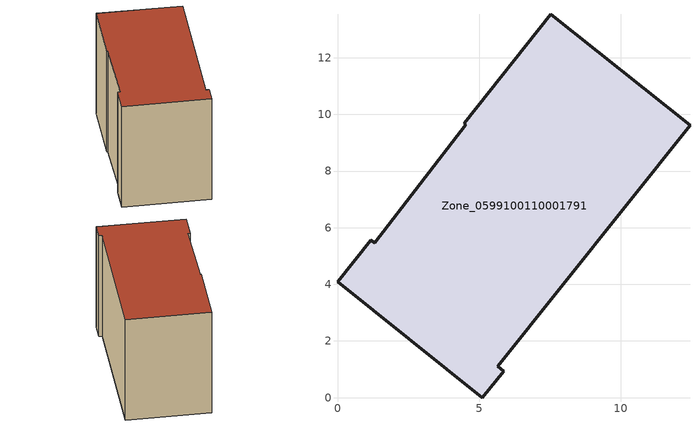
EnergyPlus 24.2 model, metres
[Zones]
Zone_0599100110001791
 floor ground (C_G): 1.31,5.46 4.53,9.64 4.47,9.69 7.53,13.53 12.44,9.61 5.66,1.1 5.86,0.94 5.11,0 0,4.09 1.17,5.56 z0.53
 wall outside (C_F): 5.11,0 5.86,0.94 5.66,1.1 12.44,9.61 7.53,13.53 4.47,9.69 4.53,9.64 1.31,5.46 1.17,5.56 0,4.09 5.11,0 z0.53:9.24
 roof outside (C_R): 4.53,9.64 1.31,5.46 1.17,5.56 0,4.09 5.11,0 5.86,0.94 5.66,1.1 12.44,9.61 7.53,13.53 4.47,9.69 z9.24
[BUILDING]
Pand.0599100110001791: North Axis=0; Terrain=City; Loads Convergence Tolerance Value=0.04; Temperature Convergence Tolerance Value=0.4; Solar Distribution=FullExterior; Maximum Number of Warmup Days=25; Minimum Number of Warmup Days=1
[Site:Location]
Rotterdam.The.Hague.AP_ZH_NLD Design_Conditions: Latitude=51.96; Longitude=4.45; Time Zone=1; Elevation=-4.5
[SITE:GROUNDTEMPERATURE:BUILDINGSURFACE]
18, 18, 18, 18, 18, 18, 18, 18, 18, 18, 18, 18
[MATERIAL] Thermal Absorptance=0.9; Solar Absorptance=0.7; Visible Absorptance=0.7
Name | Roughness | Thickness | Conductivity | Density | Specific Heat
G.TC.2015-2018 | MediumSmooth | 0.15 | 0.0428571 | 540 | 1210
F.TC.2015-2018 | Rough | 0.3 | 0.0666667 | 1920 | 840
R.TC.2015-2018 | MediumRough | 0.2 | 0.0333333 | 1500 | 1000
[CONSTRUCTION]
C_G: G.TC.2015-2018
C_F: F.TC.2015-2018
C_R: R.TC.2015-2018
[ZONE]
Zone_0599100110001791: Type=1; Multiplier=1; Ceiling Height=Autocalculate; Volume=Autocalculate; Floor Area=autocalculate; Part of Total Floor Area=Yes
[ZONEINFILTRATION:DESIGNFLOWRATE]
Infil_Zone_0599100110001791: Zone or ZoneList or Space or SpaceList=Zone_0599100110001791; Schedule=AlwaysOn; Design Flow Rate Calculation Method=Flow/Area; Flow Rate per Floor Area=0.0015; Constant Term Coefficient=1; Temperature Term Coefficient=0; Velocity Term Coefficient=0; Velocity Squared Term Coefficient=0
[HVACTEMPLATE:ZONE:IDEALLOADSAIRSYSTEM]
Zone_0599100110001791: Maximum Heating Supply Air Temperature=50; Minimum Cooling Supply Air Temperature=13; Maximum Heating Supply Air Humidity Ratio=0.0156; Minimum Cooling Supply Air Humidity Ratio=0.0077; Heating Limit=NoLimit; Cooling Limit=NoLimit; Dehumidification Control Type=ConstantSensibleHeatRatio; Cooling Sensible Heat Ratio=0.7; Dehumidification Setpoint=60; Humidification Control Type=None; Humidification Setpoint=30; Outdoor Air Method=None; Outdoor Air Flow Rate per Person=0.00944; Outdoor Air Flow Rate per Zone Floor Area=0; Outdoor Air Flow Rate per Zone=0; Demand Controlled Ventilation Type=None; Outdoor Air Economizer Type=NoEconomizer; Heat Recovery Type=None; Sensible Heat Recovery Effectiveness=0.7; Latent Heat Recovery Effectiveness=0.65
[ZONECONTROL:THERMOSTAT]
ThermostatControl_Zone_0599100110001791: Zone or ZoneList=Zone_0599100110001791; Control Type Schedule=DualSetpointControlType; Control 1=Thermostat_Zone_0599100110001791; Temperature Difference Between Cutout And Setpoint=0
[THERMOSTATSETPOINT:DUALSETPOINT]
Thermostat_Zone_0599100110001791: Heating Setpoint Temperature Schedule=HeatingSetpoint_Zone_0599100110001791; Cooling Setpoint Temperature Schedule=CoolingSetpoint_Zone_0599100110001791
[SCHEDULE:COMPACT]
HeatingSetpoint_Zone_0599100110001791: Through: 12/31, For: AllDays, Until: 24:00, 21
CoolingSetpoint_Zone_0599100110001791: Through: 12/31, For: AllDays, Until: 24:00, 24
DualSetpointControlType: Through: 12/31, For: AllDays, Until: 24:00, 4
AlwaysOn: Through: 12/31, For: AllDays, Until: 24:00, 1
